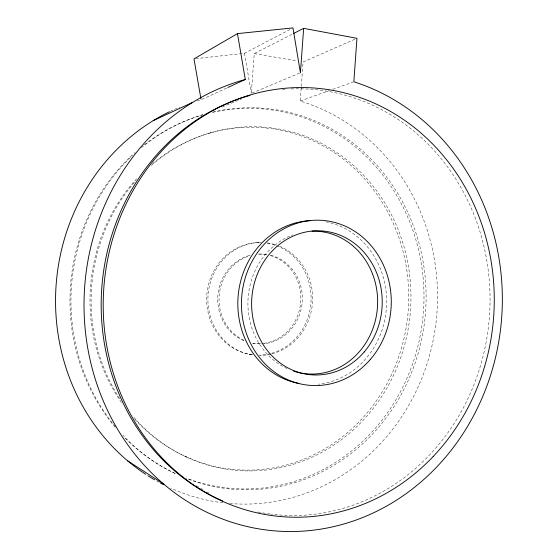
<?xml version="1.0" encoding="UTF-8"?>
<svg xmlns="http://www.w3.org/2000/svg" width="558" height="558" viewBox="0 0 558 558"><rect width="100%" height="100%" fill="white"/><g stroke="black" fill="none" stroke-linecap="round" stroke-linejoin="round"><path stroke-width="0.42" stroke-dasharray="2.79 2.09" d="M229.798 503.504A205.456 190.913 -85.8 0 0 434.229 334.619A205.456 190.913 -85.8 0 0 300.246 101.033L301.25 87.16M301.313 86.295L303.078 62.015L356.953 38.314M299.618 73.119L251.323 93.381L254.253 53.582L292.838 33.871M195.698 58.702L244.502 53.275L292.197 28.305M201.891 99.436L227.141 87.836M222.112 107.017L241.237 99.059M209.55 133.167L211.119 132.602M300.246 101.033L329.478 90.529M332.728 89.364L353.026 82.068M257.259 242.632L258.654 242.542M254.253 53.582L297.079 60.982M249.077 354.26L250.451 354.539M185.5 456.493L186.979 457.274M196.367 485.718L203.077 489.694M206.802 491.905L209.041 493.23M244.502 53.275L251.323 93.381M267.205 242.911A56.491 52.347 -85.9 0 1 276.329 245.032M279.551 246.238A56.491 52.347 -85.9 0 1 312.48 302.771A56.491 52.347 -85.9 0 1 271.711 353.925M270.874 354.135A56.491 52.347 -85.9 0 1 259.847 355.432M252.132 354.832A56.491 52.347 -85.9 0 1 208.106 294.666A56.491 52.347 -85.9 0 1 261.214 242.493M267.477 243.253A56.302 52.201 -85.9 0 1 275.701 245.387M276.503 245.68A56.302 52.201 -85.9 0 1 311.022 301.285A56.302 52.201 -85.9 0 1 271.111 353.437M270.281 353.653A56.302 52.201 -85.9 0 1 259.303 355.139M252.453 354.79A56.302 52.201 -85.9 0 1 206.816 295.043A56.302 52.201 -85.9 0 1 260.663 242.597M270.212 255.536A44.8 41.536 -85.9 0 1 300.636 302.792A44.8 41.536 -85.9 0 1 262.148 343.512M260.488 343.623A44.8 41.536 -85.9 0 1 252.132 343.072M244.048 340.715A44.8 41.536 -85.9 0 1 217.857 295.824A44.8 41.536 -85.9 0 1 250.326 255.243M266.982 254.776A44.8 41.536 -85.9 0 0 257.817 254.134L259.212 254.085A44.947 41.648 -85.9 0 1 267.582 254.581M213.044 112.012A191.101 177.507 -85.8 0 1 425.608 311.106A191.101 177.507 -85.8 0 1 187.307 478.785M175.435 473.707A191.101 177.507 -85.8 0 1 122.886 435.219M115.332 426.647A191.101 177.507 -85.8 0 1 132.26 155.731M141.46 147.619A191.101 177.507 -85.8 0 1 202.945 114.676M270.832 255.271A44.947 41.648 -85.9 0 1 301.348 308.274A44.947 41.648 -85.9 0 1 252.69 343.156M243.853 340.268A44.947 41.648 -85.9 0 1 219.148 295.907A44.947 41.648 -85.9 0 1 250.061 255.648M287.035 368.566A71.501 64.833 -86.2 0 1 247.989 300.12A71.501 64.833 -86.2 0 1 292.817 234.89M222.914 502.8A205.456 190.913 -85.8 0 1 170.546 488.027M159.086 482.321A205.456 190.913 -85.8 0 1 156.066 480.647M170.211 111.37A205.456 190.913 -85.8 0 1 179.85 107.073M197.002 100.97A205.456 190.913 -85.8 0 1 201.103 99.791M212.417 112.43A190.369 176.942 -85.8 0 1 423.459 311.42A190.369 176.942 -85.8 0 1 185.919 477.969M174.8 473.24A190.369 176.942 -85.8 0 1 124.12 437.067M115.311 427.358A190.369 176.942 -85.8 0 1 134.924 152.641M144.285 144.85A190.369 176.942 -85.8 0 1 203.928 114.578M290.99 88.959A213.435 194.351 -86.1 0 1 489.798 310.408A213.435 194.351 -86.1 0 1 271.146 514.155M270.295 514.044A213.435 194.351 -86.1 0 1 256.771 511.749M282.418 89.503A213.435 194.351 -86.1 0 1 284.999 89.294M152.606 163.592A171.494 159.323 -85.8 0 1 372.242 188.088A171.494 159.323 -85.8 0 1 355.509 425.356A171.494 159.323 -85.8 0 1 134.597 418.967M121.491 402.499A171.494 159.323 -85.8 0 1 137.394 177.995M325.858 221.812A82.019 74.374 -86.2 0 1 386.541 305.721A82.019 74.374 -86.2 0 1 318.353 384.211M151.309 165.412A172.192 159.86 -85.8 0 1 373.979 187.3A172.192 159.86 -85.8 0 1 355.83 427.609A172.192 159.86 -85.8 0 1 132.413 415.64M119.803 398.726A172.192 159.86 -85.8 0 1 135.803 180.792"/><path stroke-width="0.84" d="M237.478 33.62L245.297 79.501A229.491 209.069 -86.1 0 0 118.157 430.155A229.491 209.069 -86.1 0 0 460.601 437.326A229.491 209.069 -86.1 0 0 353.842 81.775L356.953 38.314L303.643 28.353L300.413 72.791L292.964 27.9L237.478 33.62L193.982 58.89L200.95 98.94M293.606 33.48L303.643 28.353M153.185 120.654L192.461 102.484M227.929 87.473L245.297 79.501M127.496 460.713L163.912 484.253M222.621 500.917A213.435 194.351 -86.1 0 1 101.702 289.079A213.435 194.351 -86.1 0 1 249.998 95.418M162.887 484.323A205.456 190.913 -85.8 0 1 160.606 483.137M154.566 479.789A205.456 190.913 -85.8 0 1 147.884 475.723M145.687 474.307A205.456 190.913 -85.8 0 1 56.016 286.512A205.456 190.913 -85.8 0 1 169.416 111.753M298.928 383.444A82.019 74.374 -86.2 0 1 238.057 297.135A82.019 74.374 -86.2 0 1 310.687 220.661M312.02 231.151A71.501 64.833 -86.2 0 1 377.438 307.367A71.501 64.833 -86.2 0 1 301.766 373.19M300.936 373.044A71.501 64.833 -86.2 0 1 293.48 371.112M364.241 351.903A72.122 65.279 -86.3 0 0 332.254 232.602A72.122 65.279 -86.3 0 0 254.281 324.177A72.122 65.279 -86.3 0 0 364.241 351.903M433.196 456.507A214.928 195.446 -86.2 0 0 354.476 95.704A214.928 195.446 -86.2 0 0 108.559 354.986A214.928 195.446 -86.2 0 0 433.196 456.507M370.442 359.338A82.724 74.891 -86.3 0 0 334.235 222.328A82.724 74.891 -86.3 0 0 244.418 326.988A82.724 74.891 -86.3 0 0 370.442 359.338"/></g></svg>
